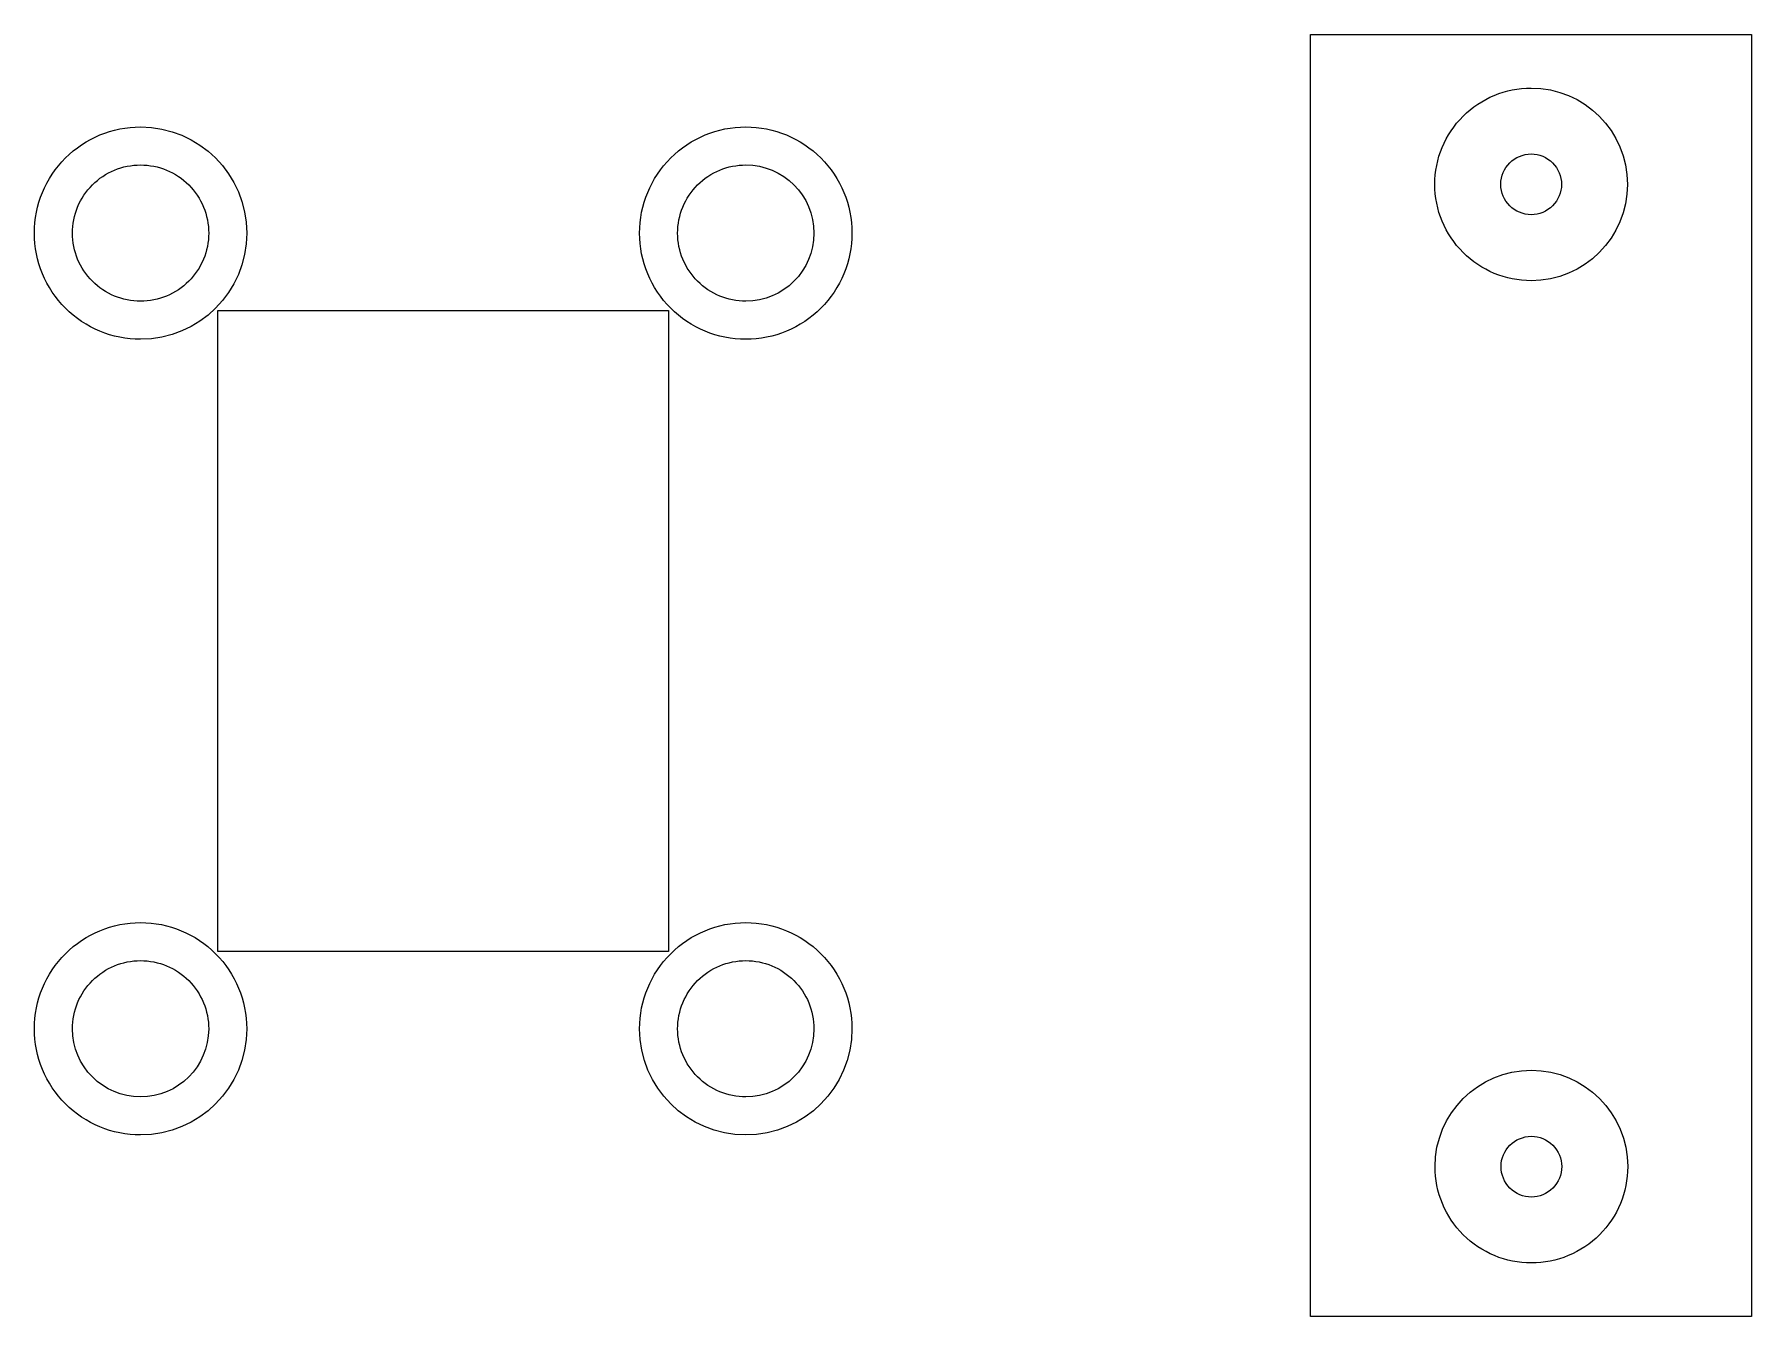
# Model space of a CAD drawing. Extents: x 0.93 to 3.14, y 10.08 to 11.73.
import ezdxf

# ---------------------------------------------------------------- set-up
doc = ezdxf.new("R2010")
doc.units = 0
doc.layers.add('Layer_1', color=7, linetype='CONTINUOUS')

msp = doc.modelspace()

# ---------------------------------------------------------------- linework, layer by layer
at = {"layer": 'Layer_1', "color": 4}
for points in [[(3.141669, 11.73398), (3.141669, 10.08398), (2.574169, 10.08398), (2.574169, 11.73398), (3.141669, 11.73398)], [(2.981876, 11.54098), (2.981876, 11.54098)], [(1.167883, 11.378824), (1.747883, 11.378824), (1.747883, 10.553824), (1.167883, 10.553824), (1.167883, 11.378824)], [(2.982154, 10.27698), (2.982154, 10.27698)]]:
    msp.add_lwpolyline(points, close=True, dxfattribs=at)
at = {"layer": 'Layer_1', "color": 7}
for points in [[(2.896961, 11.54098), (2.896961, 11.54098)], [(1.156147, 11.478249), (1.156147, 11.478249)], [(1.205103, 11.478249), (1.205103, 11.478249)], [(1.934997, 11.478249), (1.934997, 11.478249)], [(1.983953, 11.478249), (1.983953, 11.478249)], [(1.156147, 10.454399), (1.156147, 10.454399)], [(1.205103, 10.454399), (1.205103, 10.454399)], [(1.934997, 10.454399), (1.934997, 10.454399)], [(1.983953, 10.454399), (1.983953, 10.454399)], [(2.897238, 10.27698), (2.897238, 10.27698)]]:
    msp.add_lwpolyline(points, close=True, dxfattribs=at)
at = {"layer": 'Layer_1', "color": 4}
for points in [[(2.770268, 11.628631), (2.793514, 11.651878), (2.825043, 11.664937), (2.857919, 11.664937)], [(2.857919, 11.664937), (2.926379, 11.664937), (2.981876, 11.60944), (2.981876, 11.54098)], [(2.733962, 11.54098), (2.733962, 11.573856), (2.747021, 11.605385), (2.770268, 11.628631)], [(2.770268, 11.453329), (2.747021, 11.476575), (2.733962, 11.508104), (2.733962, 11.54098)], [(2.981876, 11.54098), (2.981876, 11.47252), (2.926379, 11.417023), (2.857919, 11.417023)], [(2.857919, 11.417023), (2.825043, 11.417023), (2.793514, 11.430082), (2.770268, 11.453329)], [(2.734239, 10.27698), (2.734239, 10.34544), (2.789737, 10.400937), (2.858197, 10.400937)], [(2.858197, 10.400937), (2.926656, 10.400937), (2.982154, 10.34544), (2.982154, 10.27698)], [(2.770546, 10.189329), (2.747299, 10.212575), (2.734239, 10.244104), (2.734239, 10.27698)], [(2.982154, 10.27698), (2.982154, 10.244104), (2.969094, 10.212575), (2.945848, 10.189329)], [(2.858197, 10.153023), (2.825321, 10.153023), (2.793792, 10.166082), (2.770546, 10.189329)], [(2.945848, 10.189329), (2.922601, 10.166082), (2.891072, 10.153023), (2.858197, 10.153023)]]:
    msp.add_open_spline(points, degree=3, dxfattribs=at)
at = {"layer": 'Layer_1', "color": 7}
for points in [[(0.971834, 11.574872), (0.99746, 11.600499), (1.032217, 11.614895), (1.068457, 11.614895)], [(1.068457, 11.614895), (1.143925, 11.614895), (1.205103, 11.553717), (1.205103, 11.478249)], [(1.750684, 11.574872), (1.77631, 11.600499), (1.811067, 11.614895), (1.847307, 11.614895)], [(1.847307, 11.614895), (1.883548, 11.614895), (1.918304, 11.600499), (1.943931, 11.574872)], [(2.818877, 11.54098), (2.818877, 11.562542), (2.836357, 11.580022), (2.857919, 11.580022)], [(2.857919, 11.580022), (2.868273, 11.580022), (2.878204, 11.575908), (2.885526, 11.568587)], [(0.931811, 11.478249), (0.931811, 11.51449), (0.946208, 11.549246), (0.971834, 11.574872)], [(1.006452, 11.540255), (1.022896, 11.5567), (1.045201, 11.565939), (1.068457, 11.565939)], [(1.068457, 11.565939), (1.091714, 11.565939), (1.114018, 11.5567), (1.130463, 11.540255)], [(1.710661, 11.478249), (1.710661, 11.51449), (1.725058, 11.549246), (1.750684, 11.574872)], [(1.785302, 11.540255), (1.801746, 11.5567), (1.824051, 11.565939), (1.847307, 11.565939)], [(1.847307, 11.565939), (1.895737, 11.565939), (1.934997, 11.526679), (1.934997, 11.478249)], [(1.943931, 11.574872), (1.969557, 11.549246), (1.983953, 11.51449), (1.983953, 11.478249)], [(2.885526, 11.568587), (2.892847, 11.561265), (2.896961, 11.551335), (2.896961, 11.54098)], [(0.980768, 11.478249), (0.980768, 11.501506), (0.990007, 11.52381), (1.006452, 11.540255)], [(1.130463, 11.540255), (1.146908, 11.52381), (1.156147, 11.501506), (1.156147, 11.478249)], [(1.759618, 11.478249), (1.759618, 11.501506), (1.768857, 11.52381), (1.785302, 11.540255)], [(2.857919, 11.501938), (2.836357, 11.501938), (2.818877, 11.519418), (2.818877, 11.54098)], [(2.896961, 11.54098), (2.896961, 11.530626), (2.892847, 11.520695), (2.885526, 11.513373)], [(2.885526, 11.513373), (2.878204, 11.506052), (2.868273, 11.501938), (2.857919, 11.501938)], [(0.971834, 11.381626), (0.946208, 11.407252), (0.931811, 11.442008), (0.931811, 11.478249)], [(1.006452, 11.416243), (0.990007, 11.432688), (0.980768, 11.454993), (0.980768, 11.478249)], [(1.205103, 11.478249), (1.205103, 11.402782), (1.143925, 11.341603), (1.068457, 11.341603)], [(1.156147, 11.478249), (1.156147, 11.454993), (1.146908, 11.432688), (1.130463, 11.416243)], [(1.750684, 11.381626), (1.725058, 11.407252), (1.710661, 11.442008), (1.710661, 11.478249)], [(1.785302, 11.416243), (1.768857, 11.432688), (1.759618, 11.454993), (1.759618, 11.478249)], [(1.934997, 11.478249), (1.934997, 11.42982), (1.895737, 11.39056), (1.847307, 11.39056)], [(1.983953, 11.478249), (1.983953, 11.442008), (1.969557, 11.407252), (1.943931, 11.381626)], [(1.068457, 11.39056), (1.045201, 11.39056), (1.022896, 11.399798), (1.006452, 11.416243)], [(1.130463, 11.416243), (1.114018, 11.399798), (1.091714, 11.39056), (1.068457, 11.39056)], [(1.847307, 11.39056), (1.824051, 11.39056), (1.801747, 11.399798), (1.785302, 11.416243)], [(1.068457, 11.341603), (1.032217, 11.341603), (0.99746, 11.356), (0.971834, 11.381626)], [(1.847307, 11.341603), (1.811067, 11.341603), (1.77631, 11.356), (1.750684, 11.381626)], [(1.943931, 11.381626), (1.918304, 11.356), (1.883548, 11.341603), (1.847307, 11.341603)], [(0.971834, 10.551022), (0.99746, 10.576648), (1.032217, 10.591045), (1.068457, 10.591045)], [(1.068457, 10.591045), (1.104698, 10.591045), (1.139454, 10.576648), (1.165081, 10.551022)], [(1.750684, 10.551022), (1.77631, 10.576648), (1.811067, 10.591045), (1.847307, 10.591045)], [(1.847307, 10.591045), (1.883548, 10.591045), (1.918304, 10.576648), (1.943931, 10.551022)], [(0.931811, 10.454399), (0.931811, 10.49064), (0.946208, 10.525396), (0.971834, 10.551022)], [(1.006451, 10.516405), (1.022896, 10.53285), (1.045201, 10.542088), (1.068457, 10.542088)], [(1.068457, 10.542088), (1.091714, 10.542088), (1.114018, 10.53285), (1.130463, 10.516405)], [(1.165081, 10.551022), (1.190707, 10.525396), (1.205103, 10.49064), (1.205103, 10.454399)], [(1.710661, 10.454399), (1.710661, 10.49064), (1.725058, 10.525396), (1.750684, 10.551022)], [(1.785302, 10.516405), (1.801746, 10.53285), (1.824051, 10.542088), (1.847307, 10.542088)], [(1.847307, 10.542088), (1.870564, 10.542088), (1.892868, 10.53285), (1.909313, 10.516405)], [(1.943931, 10.551022), (1.969557, 10.525396), (1.983953, 10.49064), (1.983953, 10.454399)], [(0.980768, 10.454399), (0.980768, 10.477655), (0.990007, 10.49996), (1.006451, 10.516405)], [(1.130463, 10.516405), (1.146908, 10.49996), (1.156147, 10.477655), (1.156147, 10.454399)], [(1.759618, 10.454399), (1.759618, 10.477656), (1.768857, 10.49996), (1.785302, 10.516405)], [(1.909313, 10.516405), (1.925758, 10.49996), (1.934997, 10.477655), (1.934997, 10.454399)], [(0.971834, 10.357776), (0.946208, 10.383402), (0.931811, 10.418158), (0.931811, 10.454399)], [(1.068457, 10.366709), (1.020028, 10.366709), (0.980768, 10.405969), (0.980768, 10.454399)], [(1.156147, 10.454399), (1.156147, 10.405969), (1.116887, 10.366709), (1.068457, 10.366709)], [(1.205103, 10.454399), (1.205103, 10.378931), (1.143925, 10.317753), (1.068457, 10.317753)], [(1.847307, 10.317753), (1.77184, 10.317753), (1.710661, 10.378931), (1.710661, 10.454399)], [(1.785302, 10.392393), (1.768857, 10.408838), (1.759618, 10.431142), (1.759618, 10.454399)], [(1.934997, 10.454399), (1.934997, 10.405969), (1.895737, 10.366709), (1.847307, 10.366709)], [(1.983953, 10.454399), (1.983953, 10.378931), (1.922775, 10.317753), (1.847307, 10.317753)], [(1.847307, 10.366709), (1.824051, 10.366709), (1.801747, 10.375948), (1.785302, 10.392393)], [(1.068457, 10.317753), (1.032217, 10.317753), (0.99746, 10.332149), (0.971834, 10.357776)], [(2.819155, 10.27698), (2.819155, 10.298542), (2.836635, 10.316022), (2.858197, 10.316022)], [(2.858197, 10.316022), (2.868551, 10.316022), (2.878482, 10.311908), (2.885803, 10.304587)], [(2.885803, 10.304587), (2.893125, 10.297265), (2.897238, 10.287334), (2.897238, 10.27698)], [(2.83059, 10.249373), (2.823268, 10.256695), (2.819155, 10.266625), (2.819155, 10.27698)], [(2.897238, 10.27698), (2.897238, 10.266625), (2.893125, 10.256695), (2.885803, 10.249373)], [(2.858197, 10.237938), (2.847842, 10.237938), (2.837912, 10.242051), (2.83059, 10.249373)], [(2.885803, 10.249373), (2.878482, 10.242051), (2.868551, 10.237938), (2.858197, 10.237938)]]:
    msp.add_open_spline(points, degree=3, dxfattribs=at)

doc.saveas('drawing.dxf')
